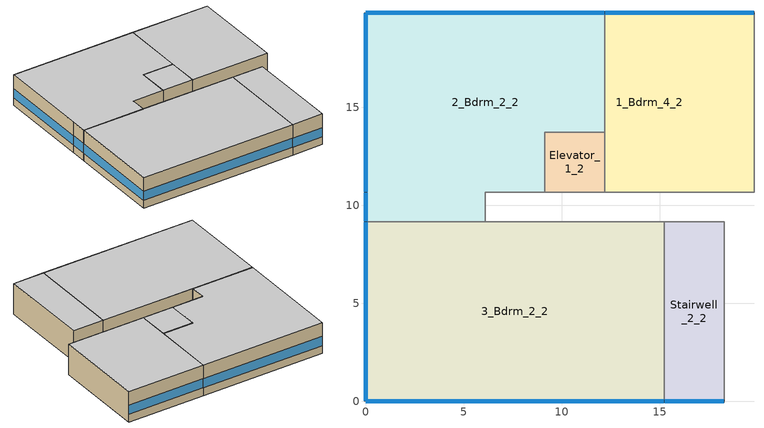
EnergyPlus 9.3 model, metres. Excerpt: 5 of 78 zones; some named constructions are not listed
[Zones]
1_Bdrm_4_2
 floor to Lt_Retail_3 (Typical Interior Floor): 19.81,19.81 19.81,10.67 16.76,10.67 16.76,19.81 z4.27
 floor to Mail_Shipping (Typical Interior Floor): 16.76,19.81 16.76,10.67 12.19,10.67 12.19,19.81 z4.27
 wall outside (Typical Insulated Wood Framed Exterior Wall R-34.48): 19.81,19.81 12.19,19.81 z4.27:7.32
 wall to 1_Bdrm_5_2 (Typical Interior Wall): 19.81,10.67 19.81,19.81 z4.27:7.32
 wall to Corridor_2 (Typical Interior Wall): 12.19,10.67 19.81,10.67 z4.27:7.32
 wall to Elevator_1_2 (Typical Interior Wall): 12.19,13.72 12.19,10.67 z4.27:7.32
 wall to 2_Bdrm_2_2 (Typical Interior Wall): 12.19,19.81 12.19,13.72 z4.27:7.32
 window (U 0.25 SHGC 0.22 Simple Glazing Window U-0.25 SHGC 0.22): 19.79,19.81 12.22,19.81 z5.03:5.95
 ceiling to 1_Bdrm_4_3 (Typical Interior Ceiling): 12.19,19.81 12.19,10.67 19.81,10.67 19.81,19.81 z7.32
2_Bdrm_2_2
 floor to Corridor (Typical Interior Floor): 6.1,10.67 6.1,9.14 0,9.14 0,10.67 z4.27
 floor to Lt_Retail_4 (Typical Interior Floor): 12.19,19.81 12.19,13.72 9.14,13.72 9.14,10.67 0,10.67 0,19.81 z4.27
 wall outside (Typical Insulated Wood Framed Exterior Wall R-34.48): 12.19,19.81 0,19.81 0,10.67 0,9.14 z4.27:7.32
 wall to Elevator_1_2 (Typical Interior Wall): 9.14,10.67 9.14,13.72 12.19,13.72 z4.27:7.32
 wall to Corridor_2 (Typical Interior Wall): 6.1,9.14 6.1,10.67 9.14,10.67 z4.27:7.32
 wall to 3_Bdrm_2_2 (Typical Interior Wall): 0,9.14 6.1,9.14 z4.27:7.32
 window (U 0.25 SHGC 0.22 Simple Glazing Window U-0.25 SHGC 0.22): 0,10.64 0,9.17 z5.03:5.98; 0,19.79 0,10.69 / 12.17,19.81 0.03,19.81 z5.03:5.95
 ceiling to 2_Bdrm_2_3 (Typical Interior Ceiling): 0,19.81 0,9.14 6.1,9.14 6.1,10.67 9.14,10.67 9.14,13.72 12.19,13.72 12.19,19.81 z7.32
3_Bdrm_2_2
 floor to Coffee_Shop (Typical Interior Floor): 0,0 0,9.14 15.24,9.14 15.24,0 z4.27
 wall outside (Typical Insulated Wood Framed Exterior Wall R-34.48): 0,9.14 0,0 15.24,0 z4.27:7.32
 wall to Stairwell_2_2 (Typical Interior Wall): 15.24,0 15.24,9.14 z4.27:7.32
 wall to Corridor_2 (Typical Interior Wall): 15.24,9.14 6.1,9.14 z4.27:7.32
 window (U 0.25 SHGC 0.22 Simple Glazing Window U-0.25 SHGC 0.22): 0.03,0 15.21,0 / 0,9.12 0,0.03 z5.03:5.95
 ceiling to 3_Bdrm_1_3 (Typical Interior Ceiling): 0,9.14 0,0 15.24,0 15.24,9.14 z7.32
Elevator_1_2
 floor to Elevator_1 (Typical Interior Floor): 12.19,13.72 12.19,10.67 9.14,10.67 9.14,13.72 z4.27
 wall to Corridor_2 (Typical Interior Wall): 9.14,10.67 12.19,10.67 z4.27:7.32
 ceiling to Elevator_1_3 (Typical Interior Ceiling): 9.14,13.72 9.14,10.67 12.19,10.67 12.19,13.72 z7.32
Stairwell_2_2
 floor to Stair_1 (Typical Interior Floor): 18.29,9.14 18.29,0 15.24,0 15.24,9.14 z4.27
 wall outside (Typical Insulated Wood Framed Exterior Wall R-34.48): 15.24,0 18.29,0 z4.27:7.32
 wall to 1_Bdrm_1_2 (Typical Interior Wall): 18.29,0 18.29,9.14 z4.27:7.32
 wall to Corridor_2 (Typical Interior Wall): 18.29,9.14 15.24,9.14 z4.27:7.32
 window (U 0.25 SHGC 0.24 Simple Glazing Window U-0.25 SHGC 0.24): 15.27,0 18.26,0 z5.03:5.96
 ceiling to Stairwell_2_3 (Typical Interior Ceiling): 15.24,9.14 15.24,0 18.29,0 18.29,9.14 z7.32
[ZoneHVAC:IdealLoadsAirSystem]
Name | Design Specification Outdoor Air Object
0_Bdrm_1_2 ILAS; 0_Bdrm_1_3 ILAS; 0_Bdrm_1_4 ILAS; 0_Bdrm_2_2 ILAS; 0_Bdrm_2_3 ILAS; 0_Bdrm_2_4 ILAS; 0_Bdrm_3_2 ILAS; 0_Bdrm_3_3 ILAS; 0_Bdrm_3_4 ILAS; 0_Bdrm_4_2 ILAS; 0_Bdrm_4_3 ILAS; 0_Bdrm_4_4 ILAS; 1_Bdrm_1_2 ILAS; 1_Bdrm_1_3 ILAS; 1_Bdrm_1_4 ILAS; 1_Bdrm_2_2 ILAS; 1_Bdrm_2_3 ILAS; 1_Bdrm_2_4 ILAS; 1_Bdrm_3_2 ILAS; 1_Bdrm_3_3 ILAS; 1_Bdrm_3_4 ILAS; 1_Bdrm_4_2 ILAS; 1_Bdrm_4_3 ILAS; 1_Bdrm_4_4 ILAS; 1_Bdrm_5_2 ILAS; 1_Bdrm_5_3 ILAS; 1_Bdrm_5_4 ILAS; 1_Bdrm_6_2 ILAS; 1_Bdrm_6_3 ILAS; 1_Bdrm_6_4 ILAS; 1_Bdrm_7_2 ILAS; 1_Bdrm_7_3 ILAS; 1_Bdrm_7_4 ILAS; 2_Bdrm_1_2 ILAS; 2_Bdrm_1_3 ILAS; 2_Bdrm_1_4 ILAS; 2_Bdrm_2_2 ILAS; 2_Bdrm_2_3 ILAS; 2_Bdrm_2_4 ILAS; 2_Bdrm_3_2 ILAS; 2_Bdrm_3_3 ILAS; 2_Bdrm_3_4 ILAS; 3_Bdrm_1_3 ILAS; 3_Bdrm_1_4 ILAS; 3_Bdrm_2_2 ILAS | living Ventilation
Bathrm_1 ILAS; Bathrm_2 ILAS | bathroom Ventilation
Coffee_Shop ILAS | coffee Ventilation
Community_Rm ILAS | community Ventilation
Corridor ILAS; Corridor_2 ILAS; Corridor_3 ILAS; Corridor_4 ILAS | corridor 5 Ventilation
Garbage 1 ILAS | garbage 2 Ventilation
Gym 1 ILAS | gym 2 Ventilation
Lobby_Entry ILAS | lobby Ventilation
Lt_Retail_1 ILAS; Lt_Retail_2 ILAS; Lt_Retail_3 ILAS; Lt_Retail_4 ILAS | retail Ventilation
Mail_Shipping ILAS | mail Ventilation
Office 1 ILAS | office 2 Ventilation
Stairwell_1_2 ILAS; Stairwell_1_3 ILAS; Stairwell_1_4 ILAS; Stairwell_2_2 ILAS; Stairwell_2_3 ILAS; Stairwell_2_4 ILAS; Stair_1 ILAS; Stair_2 ILAS | stair Ventilation
[DesignSpecification:OutdoorAir] Outdoor Air Method=Sum; Outdoor Air Flow per Zone {m3/s}=0
Name | Outdoor Air Flow per Person {m3/s-person} | Outdoor Air Flow per Zone Floor Area {m3/s-m2} | Outdoor Air Flow Air Changes per Hour {1/hr}
living Ventilation | 0 | 0 | 0.35
bathroom Ventilation; stair Ventilation | 0 | 0.0003048 | 0
coffee Ventilation | 0.00353961 | 0.0009144 | 0
community Ventilation | 0.00235974 | 0.0003048 | 0
corridor 5 Ventilation | 0 | 0 | 0
garbage 2 Ventilation; mail Ventilation | 0 | 0.0006096 | 0
gym 2 Ventilation | 0.00943895 | 0.0003048 | 0
lobby Ventilation; retail Ventilation | 0.00353961 | 0.0006096 | 0
office 2 Ventilation | 0 | 0.0004318 | 0
[Schedule:Day:Interval]
res heating setpoint allday1; res heating setpoint allday2; res heating setpoint allday3; res heating setpoint allday4; res heating setpoint allday5; res heating setpoint allday6; res heating setpoint allday7; res heating setpoint allday8; res heating setpoint allday9; res heating setpoint allday10; res heating setpoint allday11; res heating setpoint allday12: No, 24:00, 21.6667
Schedule Day 6; Schedule Day 7; res range electric|false schedule winter design; res refrig schedule winter design; Schedule Day 100; Schedule Day 8: No, 24:00, 0
res heating setpoint summer design; res cooling setpoint summer design: No, 24:00, 23.8889
res heating setpoint winter design; res cooling setpoint winter design: No, 24:00, 21.1111
res cooling setpoint allday1; res cooling setpoint allday2; res cooling setpoint allday3; res cooling setpoint allday4; res cooling setpoint allday5; res cooling setpoint allday6; res cooling setpoint allday7; res cooling setpoint allday8; res cooling setpoint allday9; res cooling setpoint allday10; res cooling setpoint allday11; res cooling setpoint allday12: No, 24:00, 24.4444
ApartmentMidRise HTGSETP_OFF_SCH_NO_OPTIMUM Summer Design Day: No, 24:00, 15.6
ApartmentMidRise HTGSETP_OFF_SCH_NO_OPTIMUM Winter Design Day: No, 07:00, 15.6, 08:00, 18.3, 17:00, 21.1, 18:00, 18.3, 24:00, 15.6
ApartmentMidRise CLGSETP_OFF_SCH_NO_OPTIMUM Wkdy Day: No, 07:00, 29.4, 17:00, 23.9, 18:00, 26.7, 24:00, 29.4
ApartmentMidRise CLGSETP_OFF_SCH_NO_OPTIMUM Default; ApartmentMidRise CLGSETP_OFF_SCH_NO_OPTIMUM Winter Design Day: No, 24:00, 29.4
ApartmentMidRise CLGSETP_OFF_SCH_NO_OPTIMUM Summer Design Day: No, 07:00, 29.4, 08:00, 26.7, 17:00, 23.9, 18:00, 26.7, 24:00, 29.4
78 space(s) Occ Sch Default 1: No, 01:00, 0.00245, 04:00, 0, 05:00, 0.0025298, 06:00, 0.0074949, 07:00, 0.0209147, 08:00, 0.00422464, 09:00, 0.00516754, 10:00, 0.0204995, 11:00, 0.0170947, 12:00, 0.00419545, 13:00, 0.0209899, 14:00, 0.0147, 15:00, 0.01666, 16:00, 0.0005817, 17:00, 0.0130294, 18:00, 0.0212135, 19:00, 0.00728, 20:00, 0.00175, 21:00, 0.0222362, 22:00, 0.0122752, 23:00, 0.0122353, 24:00, 0
78 space(s) Occ Sch Default 2; 78 space(s) Occ Sch Default 3: No, 01:00, 1, 04:00, 0, 05:00, 1, 06:00, 1, 07:00, 1, 08:00, 1, 09:00, 1, 10:00, 1, 11:00, 1, 12:00, 1, 13:00, 1, 14:00, 1, 15:00, 1, 16:00, 1, 17:00, 1, 18:00, 1, 19:00, 1, 20:00, 1, 21:00, 1, 22:00, 1, 23:00, 1, 24:00, 0
78 space(s) Occ Sch Saturday 1: No, 01:00, 0.00245, 05:00, 0, 06:00, 0.0074151, 07:00, 0.0284243, 08:00, 0.00348614, 09:00, 0.00026754, 10:00, 0.0168595, 11:00, 0.0146447, 12:00, 0.0076853, 13:00, 0.0255206, 14:00, 0.00735, 15:00, 0.01295, 16:00, 0.0016919, 17:00, 0.00151788, 18:00, 0.0116333, 19:00, 0.0098, 20:00, 0.01155, 21:00, 0.0027062, 22:00, 0.0134652, 23:00, 0.0146853, 24:00, 0
78 space(s) Occ Sch Saturday 2; 78 space(s) Occ Sch Saturday 3; 78 space(s) Occ Sch Sunday 2; 78 space(s) Occ Sch Sunday 3: No, 01:00, 1, 05:00, 0, 06:00, 1, 07:00, 1, 08:00, 1, 09:00, 1, 10:00, 1, 11:00, 1, 12:00, 1, 13:00, 1, 14:00, 1, 15:00, 1, 16:00, 1, 17:00, 1, 18:00, 1, 19:00, 1, 20:00, 1, 21:00, 1, 22:00, 1, 23:00, 1, 24:00, 0
78 space(s) Occ Sch Summer Design Day 1; 78 space(s) Occ Sch Summer Design Day 2; 78 space(s) Occ Sch Summer Design Day 3; 78 space(s) Occ Sch Winter Design Day 1; 78 space(s) Occ Sch Winter Design Day 2; 78 space(s) Occ Sch Winter Design Day 3; res range electric|false schedule summer design; res refrig schedule summer design: No, 24:00, 1
78 space(s) Occ Sch Sunday 1: No, 01:00, 0.00245, 05:00, 0, 06:00, 0.0074151, 07:00, 0.0247843, 08:00, 0.00015386, 09:00, 0.0168125, 10:00, 0.0070595, 11:00, 1.47e-05, 12:00, 0.0069447, 13:00, 0.0255206, 14:00, 0.0098, 15:00, 0.0154, 16:00, 0.0041419, 17:00, 0.00641788, 18:00, 0.0127533, 19:00, 0.00126, 20:00, 0.0007, 21:00, 0.0137662, 22:00, 0.0122752, 23:00, 0.0048853, 24:00, 0
res misc plug loads schedule allday10: No, 01:00, 0.520106, 02:00, 0.490386, 03:00, 0.475526, 04:00, 0.460666, 05:00, 0.475526, 06:00, 0.490386, 07:00, 0.549827, 08:00, 0.624128, 11:00, 0.638988, 12:00, 0.653848, 14:00, 0.668708, 15:00, 0.653848, 16:00, 0.683568, 17:00, 0.713289, 18:00, 0.772729, 19:00, 0.787589, 20:00, 0.743009, 21:00, 0.698428, 22:00, 0.668708, 23:00, 0.594407, 24:00, 0.534966
res misc plug loads schedule allday11: No, 01:00, 0.51853, 02:00, 0.4889, 03:00, 0.474085, 04:00, 0.45927, 05:00, 0.474085, 06:00, 0.4889, 07:00, 0.54816, 08:00, 0.622236, 11:00, 0.637051, 12:00, 0.651867, 14:00, 0.666682, 15:00, 0.651867, 16:00, 0.681497, 17:00, 0.711127, 18:00, 0.770388, 19:00, 0.785203, 20:00, 0.740757, 21:00, 0.696312, 22:00, 0.666682, 23:00, 0.592606, 24:00, 0.533345
res misc plug loads schedule allday12: No, 01:00, 0.655649, 02:00, 0.618183, 03:00, 0.599451, 04:00, 0.580718, 05:00, 0.599451, 06:00, 0.618183, 07:00, 0.693115, 08:00, 0.786779, 11:00, 0.805512, 12:00, 0.824245, 14:00, 0.842977, 15:00, 0.824245, 16:00, 0.86171, 17:00, 0.899176, 18:00, 0.974107, 19:00, 0.99284, 20:00, 0.936642, 21:00, 0.880443, 22:00, 0.842977, 23:00, 0.749313, 24:00, 0.674382
res misc plug loads schedule allday4: No, 01:00, 0.519581, 02:00, 0.489891, 03:00, 0.475045, 04:00, 0.4602, 05:00, 0.475045, 06:00, 0.489891, 07:00, 0.549271, 08:00, 0.623497, 11:00, 0.638342, 12:00, 0.653187, 14:00, 0.668033, 15:00, 0.653187, 16:00, 0.682878, 17:00, 0.712568, 18:00, 0.771949, 19:00, 0.786794, 20:00, 0.742258, 21:00, 0.697723, 22:00, 0.668033, 23:00, 0.593807, 24:00, 0.534426
res misc plug loads schedule allday5: No, 01:00, 0.521682, 02:00, 0.491872, 03:00, 0.476967, 04:00, 0.462062, 05:00, 0.476967, 06:00, 0.491872, 07:00, 0.551493, 08:00, 0.626019, 11:00, 0.640924, 12:00, 0.655829, 14:00, 0.670734, 15:00, 0.655829, 16:00, 0.68564, 17:00, 0.71545, 18:00, 0.775071, 19:00, 0.789976, 20:00, 0.745261, 21:00, 0.700545, 22:00, 0.670734, 23:00, 0.596208, 24:00, 0.536588
res misc plug loads schedule allday6; res misc plug loads schedule allday9: No, 01:00, 0.434473, 02:00, 0.409646, 03:00, 0.397232, 04:00, 0.384819, 05:00, 0.397232, 06:00, 0.409646, 07:00, 0.4593, 08:00, 0.521367, 11:00, 0.533781, 12:00, 0.546194, 14:00, 0.558608, 15:00, 0.546194, 16:00, 0.571021, 17:00, 0.595848, 18:00, 0.645502, 19:00, 0.657916, 20:00, 0.620675, 21:00, 0.583435, 22:00, 0.558608, 23:00, 0.49654, 24:00, 0.446886
res misc plug loads schedule allday7; res misc plug loads schedule allday8: No, 01:00, 0.43132, 02:00, 0.406674, 03:00, 0.39435, 04:00, 0.382027, 05:00, 0.39435, 06:00, 0.406674, 07:00, 0.455967, 08:00, 0.517585, 11:00, 0.529908, 12:00, 0.542231, 14:00, 0.554555, 15:00, 0.542231, 16:00, 0.566878, 17:00, 0.591525, 18:00, 0.640819, 19:00, 0.653142, 20:00, 0.616172, 21:00, 0.579202, 22:00, 0.554555, 23:00, 0.492938, 24:00, 0.443644
res range electric|false schedule allday1; res range electric|false schedule allday12; res range electric|false schedule allday2: No, 02:00, 0.0466667, 04:00, 0.0266667, 05:00, 0.0466667, 06:00, 0.0733333, 07:00, 0.166667, 08:00, 0.28, 09:00, 0.306667, 10:00, 0.32, 11:00, 0.28, 12:00, 0.333333, 13:00, 0.38, 14:00, 0.306667, 15:00, 0.38, 16:00, 0.293333, 17:00, 0.613333, 18:00, 1, 19:00, 0.78, 20:00, 0.4, 21:00, 0.233333, 22:00, 0.166667, 23:00, 0.106667, 24:00, 0.0733333
res range electric|false schedule allday10; res range electric|false schedule allday11: No, 02:00, 0.0461562, 04:00, 0.026375, 05:00, 0.0461562, 06:00, 0.0725311, 07:00, 0.164844, 08:00, 0.276937, 09:00, 0.303312, 10:00, 0.3165, 11:00, 0.276937, 12:00, 0.329687, 13:00, 0.375843, 14:00, 0.303312, 15:00, 0.375843, 16:00, 0.290125, 17:00, 0.606624, 18:00, 0.989061, 19:00, 0.771468, 20:00, 0.395624, 21:00, 0.230781, 22:00, 0.164844, 23:00, 0.1055, 24:00, 0.0725311
res range electric|false schedule allday3; res range electric|false schedule allday5: No, 02:00, 0.0421574, 04:00, 0.0240899, 05:00, 0.0421574, 06:00, 0.0662473, 07:00, 0.150562, 08:00, 0.252944, 09:00, 0.277034, 10:00, 0.289079, 11:00, 0.252944, 12:00, 0.301124, 13:00, 0.343282, 14:00, 0.277034, 15:00, 0.343282, 16:00, 0.264989, 17:00, 0.554069, 18:00, 0.903373, 19:00, 0.704631, 20:00, 0.361349, 21:00, 0.210787, 22:00, 0.150562, 23:00, 0.0963598, 24:00, 0.0662473
res range electric|false schedule allday4: No, 02:00, 0.0419872, 04:00, 0.0239927, 05:00, 0.0419872, 06:00, 0.0659799, 07:00, 0.149954, 08:00, 0.251923, 09:00, 0.275916, 10:00, 0.287912, 11:00, 0.251923, 12:00, 0.299909, 13:00, 0.341896, 14:00, 0.275916, 15:00, 0.341896, 16:00, 0.26392, 17:00, 0.551832, 18:00, 0.899727, 19:00, 0.701787, 20:00, 0.359891, 21:00, 0.209936, 22:00, 0.149954, 23:00, 0.0959708, 24:00, 0.0659799
res range electric|false schedule allday6; res range electric|false schedule allday9: No, 02:00, 0.0378608, 04:00, 0.0216348, 05:00, 0.0378608, 06:00, 0.0594956, 07:00, 0.135217, 08:00, 0.227165, 09:00, 0.2488, 10:00, 0.259617, 11:00, 0.227165, 12:00, 0.270435, 13:00, 0.308295, 14:00, 0.2488, 15:00, 0.308295, 16:00, 0.237982, 17:00, 0.4976, 18:00, 0.811304, 19:00, 0.632817, 20:00, 0.324521, 21:00, 0.189304, 22:00, 0.135217, 23:00, 0.086539, 24:00, 0.0594956
res range electric|false schedule allday7; res range electric|false schedule allday8: No, 02:00, 0.0381161, 04:00, 0.0217806, 05:00, 0.0381161, 06:00, 0.0598967, 07:00, 0.136129, 08:00, 0.228696, 09:00, 0.250477, 10:00, 0.261367, 11:00, 0.228696, 12:00, 0.272258, 13:00, 0.310374, 14:00, 0.250477, 15:00, 0.310374, 16:00, 0.239587, 17:00, 0.500954, 18:00, 0.816773, 19:00, 0.637083, 20:00, 0.326709, 21:00, 0.19058, 22:00, 0.136129, 23:00, 0.0871225, 24:00, 0.0598967
res refrig schedule allday1; res refrig schedule allday12: No, 01:00, 0.610949, 02:00, 0.595675, 03:00, 0.580401, 04:00, 0.565128, 06:00, 0.549854, 07:00, 0.580401, 08:00, 0.610949, 10:00, 0.626223, 12:00, 0.610949, 15:00, 0.641496, 16:00, 0.626223, 17:00, 0.672044, 18:00, 0.733139, 19:00, 0.763686, 20:00, 0.733139, 21:00, 0.717865, 22:00, 0.702591, 23:00, 0.672044, 24:00, 0.626223
res refrig schedule allday10: No, 01:00, 0.679562, 02:00, 0.662573, 03:00, 0.645584, 04:00, 0.628595, 06:00, 0.611606, 07:00, 0.645584, 08:00, 0.679562, 10:00, 0.696551, 12:00, 0.679562, 15:00, 0.71354, 16:00, 0.696551, 17:00, 0.747518, 18:00, 0.815474, 19:00, 0.849453, 20:00, 0.815474, 21:00, 0.798485, 22:00, 0.781496, 23:00, 0.747518, 24:00, 0.696551
res refrig schedule allday11: No, 01:00, 0.675182, 02:00, 0.658303, 03:00, 0.641423, 04:00, 0.624544, 06:00, 0.607664, 07:00, 0.641423, 08:00, 0.675182, 10:00, 0.692062, 12:00, 0.675182, 15:00, 0.708942, 16:00, 0.692062, 17:00, 0.742701, 18:00, 0.810219, 19:00, 0.843978, 20:00, 0.810219, 21:00, 0.793339, 22:00, 0.77646, 23:00, 0.742701, 24:00, 0.692062
res refrig schedule allday2: No, 01:00, 0.609489, 02:00, 0.594252, 03:00, 0.579015, 04:00, 0.563777, 06:00, 0.54854, 07:00, 0.579015, 08:00, 0.609489, 10:00, 0.624726, 12:00, 0.609489, 15:00, 0.639964, 16:00, 0.624726, 17:00, 0.670438, 18:00, 0.731387, 19:00, 0.761861, 20:00, 0.731387, 21:00, 0.71615, 22:00, 0.700912, 23:00, 0.670438, 24:00, 0.624726
res refrig schedule allday3; res refrig schedule allday4; res refrig schedule allday5: No, 01:00, 0.791241, 02:00, 0.77146, 03:00, 0.751679, 04:00, 0.731898, 06:00, 0.712117, 07:00, 0.751679, 08:00, 0.791241, 10:00, 0.811022, 12:00, 0.791241, 15:00, 0.830803, 16:00, 0.811022, 17:00, 0.870365, 18:00, 0.949489, 19:00, 0.989051, 20:00, 0.949489, 21:00, 0.929708, 22:00, 0.909927, 23:00, 0.870365, 24:00, 0.811022
res refrig schedule allday6; res refrig schedule allday7; res refrig schedule allday8; res refrig schedule allday9: No, 01:00, 0.8, 02:00, 0.78, 03:00, 0.76, 04:00, 0.74, 06:00, 0.72, 07:00, 0.76, 08:00, 0.8, 10:00, 0.82, 12:00, 0.8, 15:00, 0.84, 16:00, 0.82, 17:00, 0.88, 18:00, 0.96, 19:00, 1, 20:00, 0.96, 21:00, 0.94, 22:00, 0.92, 23:00, 0.88, 24:00, 0.82
[Schedule:Week:Daily]
res heating setpoint Week Rule - Jan1-Jan26: res heating setpoint allday1, res heating setpoint allday1, res heating setpoint allday1, res heating setpoint allday1, res heating setpoint allday1, res heating setpoint allday1, res heating setpoint allday1, Schedule Day 6, res heating setpoint summer design, res heating setpoint winter design, Schedule Day 6, Schedule Day 6
res heating setpoint Week Rule - Jan27-Feb2: res heating setpoint allday1, res heating setpoint allday1, res heating setpoint allday1, res heating setpoint allday1, res heating setpoint allday1, res heating setpoint allday2, res heating setpoint allday2, Schedule Day 6, res heating setpoint summer design, res heating setpoint winter design, Schedule Day 6, Schedule Day 6
res heating setpoint Week Rule - Feb3-Feb23: res heating setpoint allday2, res heating setpoint allday2, res heating setpoint allday2, res heating setpoint allday2, res heating setpoint allday2, res heating setpoint allday2, res heating setpoint allday2, Schedule Day 6, res heating setpoint summer design, res heating setpoint winter design, Schedule Day 6, Schedule Day 6
res heating setpoint Week Rule - Feb24-Mar2: res heating setpoint allday2, res heating setpoint allday2, res heating setpoint allday2, res heating setpoint allday2, res heating setpoint allday2, res heating setpoint allday3, res heating setpoint allday3, Schedule Day 6, res heating setpoint summer design, res heating setpoint winter design, Schedule Day 6, Schedule Day 6
res heating setpoint Week Rule - Mar3-Mar30: res heating setpoint allday3, res heating setpoint allday3, res heating setpoint allday3, res heating setpoint allday3, res heating setpoint allday3, res heating setpoint allday3, res heating setpoint allday3, Schedule Day 6, res heating setpoint summer design, res heating setpoint winter design, Schedule Day 6, Schedule Day 6
res heating setpoint Week Rule - Mar31-Apr6: res heating setpoint allday3, res heating setpoint allday4, res heating setpoint allday4, res heating setpoint allday4, res heating setpoint allday4, res heating setpoint allday4, res heating setpoint allday4, Schedule Day 6, res heating setpoint summer design, res heating setpoint winter design, Schedule Day 6, Schedule Day 6
res heating setpoint Week Rule - Apr7-Apr27: res heating setpoint allday4, res heating setpoint allday4, res heating setpoint allday4, res heating setpoint allday4, res heating setpoint allday4, res heating setpoint allday4, res heating setpoint allday4, Schedule Day 6, res heating setpoint summer design, res heating setpoint winter design, Schedule Day 6, Schedule Day 6
res heating setpoint Week Rule - Apr28-May4: res heating setpoint allday4, res heating setpoint allday4, res heating setpoint allday4, res heating setpoint allday5, res heating setpoint allday5, res heating setpoint allday5, res heating setpoint allday5, Schedule Day 6, res heating setpoint summer design, res heating setpoint winter design, Schedule Day 6, Schedule Day 6
res heating setpoint Week Rule - May5-May25: res heating setpoint allday5, res heating setpoint allday5, res heating setpoint allday5, res heating setpoint allday5, res heating setpoint allday5, res heating setpoint allday5, res heating setpoint allday5, Schedule Day 6, res heating setpoint summer design, res heating setpoint winter design, Schedule Day 6, Schedule Day 6
res heating setpoint Week Rule - May26-Jun1: res heating setpoint allday5, res heating setpoint allday5, res heating setpoint allday5, res heating setpoint allday5, res heating setpoint allday5, res heating setpoint allday5, res heating setpoint allday6, Schedule Day 6, res heating setpoint summer design, res heating setpoint winter design, Schedule Day 6, Schedule Day 6
res heating setpoint Week Rule - Jun2-Jun29: res heating setpoint allday6, res heating setpoint allday6, res heating setpoint allday6, res heating setpoint allday6, res heating setpoint allday6, res heating setpoint allday6, res heating setpoint allday6, Schedule Day 6, res heating setpoint summer design, res heating setpoint winter design, Schedule Day 6, Schedule Day 6
res heating setpoint Week Rule - Jun30-Jul6: res heating setpoint allday6, res heating setpoint allday7, res heating setpoint allday7, res heating setpoint allday7, res heating setpoint allday7, res heating setpoint allday7, res heating setpoint allday7, Schedule Day 6, res heating setpoint summer design, res heating setpoint winter design, Schedule Day 6, Schedule Day 6
res heating setpoint Week Rule - Jul7-Jul27: res heating setpoint allday7, res heating setpoint allday7, res heating setpoint allday7, res heating setpoint allday7, res heating setpoint allday7, res heating setpoint allday7, res heating setpoint allday7, Schedule Day 6, res heating setpoint summer design, res heating setpoint winter design, Schedule Day 6, Schedule Day 6
res heating setpoint Week Rule - Jul28-Aug3: res heating setpoint allday7, res heating setpoint allday7, res heating setpoint allday7, res heating setpoint allday7, res heating setpoint allday8, res heating setpoint allday8, res heating setpoint allday8, Schedule Day 6, res heating setpoint summer design, res heating setpoint winter design, Schedule Day 6, Schedule Day 6
res heating setpoint Week Rule - Aug4-Aug31: res heating setpoint allday8, res heating setpoint allday8, res heating setpoint allday8, res heating setpoint allday8, res heating setpoint allday8, res heating setpoint allday8, res heating setpoint allday8, Schedule Day 6, res heating setpoint summer design, res heating setpoint winter design, Schedule Day 6, Schedule Day 6
res heating setpoint Week Rule - Sep1-Sep28: res heating setpoint allday9, res heating setpoint allday9, res heating setpoint allday9, res heating setpoint allday9, res heating setpoint allday9, res heating setpoint allday9, res heating setpoint allday9, Schedule Day 6, res heating setpoint summer design, res heating setpoint winter design, Schedule Day 6, Schedule Day 6
res heating setpoint Week Rule - Sep29-Oct5: res heating setpoint allday9, res heating setpoint allday9, res heating setpoint allday10, res heating setpoint allday10, res heating setpoint allday10, res heating setpoint allday10, res heating setpoint allday10, Schedule Day 6, res heating setpoint summer design, res heating setpoint winter design, Schedule Day 6, Schedule Day 6
res heating setpoint Week Rule - Oct6-Oct26: res heating setpoint allday10, res heating setpoint allday10, res heating setpoint allday10, res heating setpoint allday10, res heating setpoint allday10, res heating setpoint allday10, res heating setpoint allday10, Schedule Day 6, res heating setpoint summer design, res heating setpoint winter design, Schedule Day 6, Schedule Day 6
res heating setpoint Week Rule - Oct27-Nov2: res heating setpoint allday10, res heating setpoint allday10, res heating setpoint allday10, res heating setpoint allday10, res heating setpoint allday10, res heating setpoint allday11, res heating setpoint allday11, Schedule Day 6, res heating setpoint summer design, res heating setpoint winter design, Schedule Day 6, Schedule Day 6
res heating setpoint Week Rule - Nov3-Nov30: res heating setpoint allday11, res heating setpoint allday11, res heating setpoint allday11, res heating setpoint allday11, res heating setpoint allday11, res heating setpoint allday11, res heating setpoint allday11, Schedule Day 6, res heating setpoint summer design, res heating setpoint winter design, Schedule Day 6, Schedule Day 6
res heating setpoint Week Rule - Dec1-Dec31: res heating setpoint allday12, res heating setpoint allday12, res heating setpoint allday12, res heating setpoint allday12, res heating setpoint allday12, res heating setpoint allday12, res heating setpoint allday12, Schedule Day 6, res heating setpoint summer design, res heating setpoint winter design, Schedule Day 6, Schedule Day 6
res cooling setpoint Week Rule - Jan1-Jan26: res cooling setpoint allday1, res cooling setpoint allday1, res cooling setpoint allday1, res cooling setpoint allday1, res cooling setpoint allday1, res cooling setpoint allday1, res cooling setpoint allday1, Schedule Day 7, res cooling setpoint summer design, res cooling setpoint winter design, Schedule Day 7, Schedule Day 7
res cooling setpoint Week Rule - Jan27-Feb2: res cooling setpoint allday1, res cooling setpoint allday1, res cooling setpoint allday1, res cooling setpoint allday1, res cooling setpoint allday1, res cooling setpoint allday2, res cooling setpoint allday2, Schedule Day 7, res cooling setpoint summer design, res cooling setpoint winter design, Schedule Day 7, Schedule Day 7
res cooling setpoint Week Rule - Feb3-Feb23: res cooling setpoint allday2, res cooling setpoint allday2, res cooling setpoint allday2, res cooling setpoint allday2, res cooling setpoint allday2, res cooling setpoint allday2, res cooling setpoint allday2, Schedule Day 7, res cooling setpoint summer design, res cooling setpoint winter design, Schedule Day 7, Schedule Day 7
res cooling setpoint Week Rule - Feb24-Mar2: res cooling setpoint allday2, res cooling setpoint allday2, res cooling setpoint allday2, res cooling setpoint allday2, res cooling setpoint allday2, res cooling setpoint allday3, res cooling setpoint allday3, Schedule Day 7, res cooling setpoint summer design, res cooling setpoint winter design, Schedule Day 7, Schedule Day 7
res cooling setpoint Week Rule - Mar3-Mar30: res cooling setpoint allday3, res cooling setpoint allday3, res cooling setpoint allday3, res cooling setpoint allday3, res cooling setpoint allday3, res cooling setpoint allday3, res cooling setpoint allday3, Schedule Day 7, res cooling setpoint summer design, res cooling setpoint winter design, Schedule Day 7, Schedule Day 7
res cooling setpoint Week Rule - Mar31-Apr6: res cooling setpoint allday3, res cooling setpoint allday4, res cooling setpoint allday4, res cooling setpoint allday4, res cooling setpoint allday4, res cooling setpoint allday4, res cooling setpoint allday4, Schedule Day 7, res cooling setpoint summer design, res cooling setpoint winter design, Schedule Day 7, Schedule Day 7
res cooling setpoint Week Rule - Apr7-Apr27: res cooling setpoint allday4, res cooling setpoint allday4, res cooling setpoint allday4, res cooling setpoint allday4, res cooling setpoint allday4, res cooling setpoint allday4, res cooling setpoint allday4, Schedule Day 7, res cooling setpoint summer design, res cooling setpoint winter design, Schedule Day 7, Schedule Day 7
res cooling setpoint Week Rule - Apr28-May4: res cooling setpoint allday4, res cooling setpoint allday4, res cooling setpoint allday4, res cooling setpoint allday5, res cooling setpoint allday5, res cooling setpoint allday5, res cooling setpoint allday5, Schedule Day 7, res cooling setpoint summer design, res cooling setpoint winter design, Schedule Day 7, Schedule Day 7
res cooling setpoint Week Rule - May5-May25: res cooling setpoint allday5, res cooling setpoint allday5, res cooling setpoint allday5, res cooling setpoint allday5, res cooling setpoint allday5, res cooling setpoint allday5, res cooling setpoint allday5, Schedule Day 7, res cooling setpoint summer design, res cooling setpoint winter design, Schedule Day 7, Schedule Day 7
res cooling setpoint Week Rule - May26-Jun1: res cooling setpoint allday5, res cooling setpoint allday5, res cooling setpoint allday5, res cooling setpoint allday5, res cooling setpoint allday5, res cooling setpoint allday5, res cooling setpoint allday6, Schedule Day 7, res cooling setpoint summer design, res cooling setpoint winter design, Schedule Day 7, Schedule Day 7
res cooling setpoint Week Rule - Jun2-Jun29: res cooling setpoint allday6, res cooling setpoint allday6, res cooling setpoint allday6, res cooling setpoint allday6, res cooling setpoint allday6, res cooling setpoint allday6, res cooling setpoint allday6, Schedule Day 7, res cooling setpoint summer design, res cooling setpoint winter design, Schedule Day 7, Schedule Day 7
res cooling setpoint Week Rule - Jun30-Jul6: res cooling setpoint allday6, res cooling setpoint allday7, res cooling setpoint allday7, res cooling setpoint allday7, res cooling setpoint allday7, res cooling setpoint allday7, res cooling setpoint allday7, Schedule Day 7, res cooling setpoint summer design, res cooling setpoint winter design, Schedule Day 7, Schedule Day 7
res cooling setpoint Week Rule - Jul7-Jul27: res cooling setpoint allday7, res cooling setpoint allday7, res cooling setpoint allday7, res cooling setpoint allday7, res cooling setpoint allday7, res cooling setpoint allday7, res cooling setpoint allday7, Schedule Day 7, res cooling setpoint summer design, res cooling setpoint winter design, Schedule Day 7, Schedule Day 7
res cooling setpoint Week Rule - Jul28-Aug3: res cooling setpoint allday7, res cooling setpoint allday7, res cooling setpoint allday7, res cooling setpoint allday7, res cooling setpoint allday8, res cooling setpoint allday8, res cooling setpoint allday8, Schedule Day 7, res cooling setpoint summer design, res cooling setpoint winter design, Schedule Day 7, Schedule Day 7
res cooling setpoint Week Rule - Aug4-Aug31: res cooling setpoint allday8, res cooling setpoint allday8, res cooling setpoint allday8, res cooling setpoint allday8, res cooling setpoint allday8, res cooling setpoint allday8, res cooling setpoint allday8, Schedule Day 7, res cooling setpoint summer design, res cooling setpoint winter design, Schedule Day 7, Schedule Day 7
res cooling setpoint Week Rule - Sep1-Sep28: res cooling setpoint allday9, res cooling setpoint allday9, res cooling setpoint allday9, res cooling setpoint allday9, res cooling setpoint allday9, res cooling setpoint allday9, res cooling setpoint allday9, Schedule Day 7, res cooling setpoint summer design, res cooling setpoint winter design, Schedule Day 7, Schedule Day 7
res cooling setpoint Week Rule - Sep29-Oct5: res cooling setpoint allday9, res cooling setpoint allday9, res cooling setpoint allday10, res cooling setpoint allday10, res cooling setpoint allday10, res cooling setpoint allday10, res cooling setpoint allday10, Schedule Day 7, res cooling setpoint summer design, res cooling setpoint winter design, Schedule Day 7, Schedule Day 7
res cooling setpoint Week Rule - Oct6-Oct26: res cooling setpoint allday10, res cooling setpoint allday10, res cooling setpoint allday10, res cooling setpoint allday10, res cooling setpoint allday10, res cooling setpoint allday10, res cooling setpoint allday10, Schedule Day 7, res cooling setpoint summer design, res cooling setpoint winter design, Schedule Day 7, Schedule Day 7
res cooling setpoint Week Rule - Oct27-Nov2: res cooling setpoint allday10, res cooling setpoint allday10, res cooling setpoint allday10, res cooling setpoint allday10, res cooling setpoint allday10, res cooling setpoint allday11, res cooling setpoint allday11, Schedule Day 7, res cooling setpoint summer design, res cooling setpoint winter design, Schedule Day 7, Schedule Day 7
res cooling setpoint Week Rule - Nov3-Nov30: res cooling setpoint allday11, res cooling setpoint allday11, res cooling setpoint allday11, res cooling setpoint allday11, res cooling setpoint allday11, res cooling setpoint allday11, res cooling setpoint allday11, Schedule Day 7, res cooling setpoint summer design, res cooling setpoint winter design, Schedule Day 7, Schedule Day 7
res cooling setpoint Week Rule - Dec1-Dec31: res cooling setpoint allday12, res cooling setpoint allday12, res cooling setpoint allday12, res cooling setpoint allday12, res cooling setpoint allday12, res cooling setpoint allday12, res cooling setpoint allday12, Schedule Day 7, res cooling setpoint summer design, res cooling setpoint winter design, Schedule Day 7, Schedule Day 7
